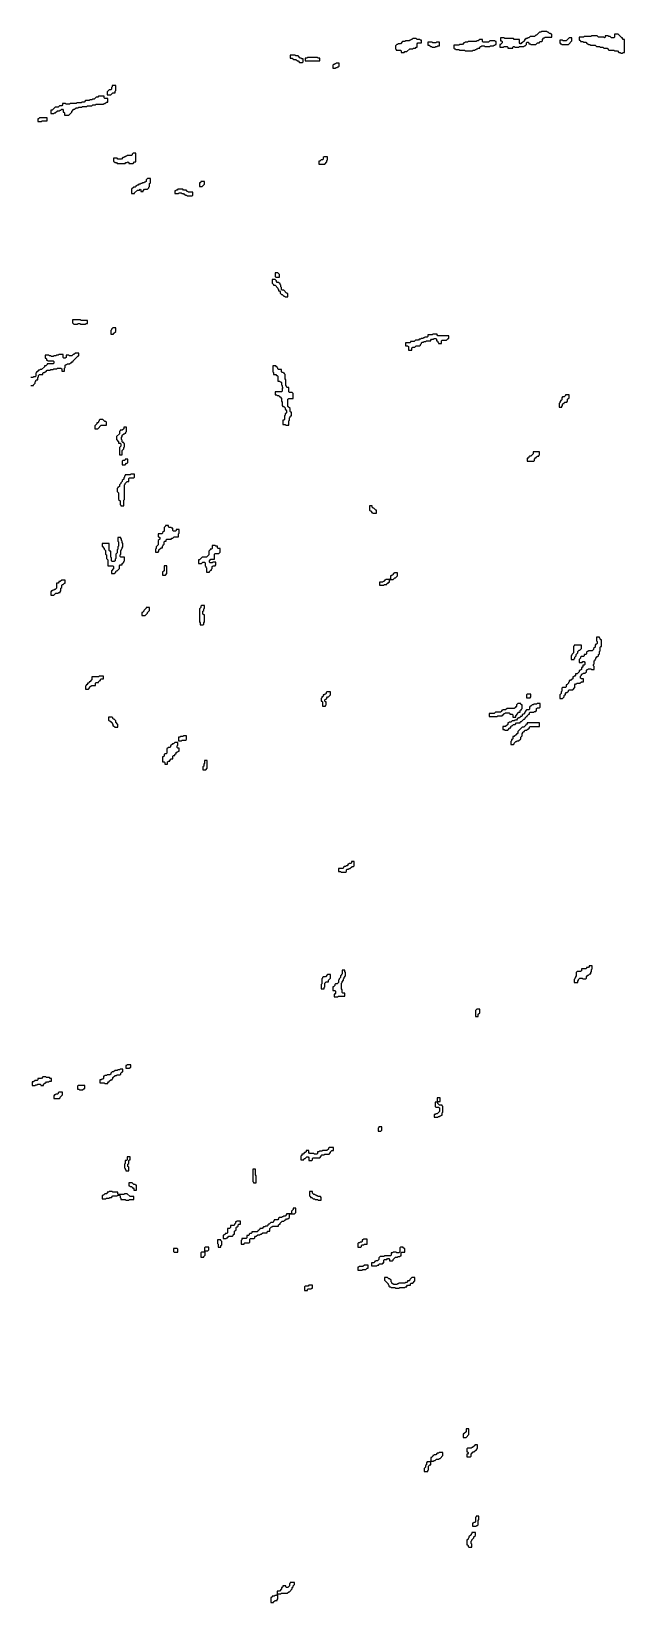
# Model space of a CAD drawing. Header units: metres. Extents: x 0 to 1000, y 0 to 1405.
# Drawn here: x 794 to 1000, y 861 to 1405 of the extents above; entities that cross this region are included whole.
import ezdxf

# ---------------------------------------------------------------- set-up
doc = ezdxf.new("R2010")
doc.units = ezdxf.units.M

msp = doc.modelspace()

# ---------------------------------------------------------------- linework, layer by layer
for points in [[(971, 1405.5), (970.75, 1405.25), (970.25, 1405.25), (969.25, 1404.25), (969, 1404.25), (968.5, 1403.75), (967, 1403.75), (966.5, 1403.25), (966.25, 1403.25), (966, 1403), (965.5, 1403), (965.25, 1402.75), (965, 1402.75), (965, 1402.25), (964.25, 1401.5), (964, 1401.5), (963.75, 1401.25), (963.5, 1401.25), (963.25, 1401.5), (963.25, 1402.75), (961.5, 1402.75), (961.25, 1403), (958.25, 1403), (958, 1403.25), (956.75, 1403.25), (956.75, 1402.25), (957, 1402.25), (957.25, 1402), (957.25, 1401.5), (956.75, 1401), (956.5, 1401), (956.5, 1400), (957.75, 1400), (958, 1400.25), (959, 1400.25), (959.25, 1400), (959.25, 1399.75), (961, 1399.75), (961, 1400), (961.25, 1400.25), (961.5, 1400.25), (961.75, 1400), (963, 1400), (963.25, 1400.25), (964.75, 1400.25), (965, 1400.5), (965.25, 1400.5), (965.75, 1401), (965.75, 1401.5), (966, 1401.75), (966.25, 1401.75), (966.5, 1401.5), (966.5, 1401.25), (967, 1401.25), (967.25, 1401), (969, 1401), (969.5, 1401.5), (970.25, 1401.5), (970.25, 1401.75), (970.5, 1402), (971, 1402), (971.25, 1402.25), (971.25, 1402.75), (971.75, 1403.25), (972, 1403.25), (972.25, 1403.5), (974.5, 1403.5), (974.5, 1404.5), (974.25, 1404.5), (974, 1404.75), (973.75, 1404.75), (973.25, 1405.25), (973, 1405.25), (972.75, 1405.5)], [(926.25, 1403), (926, 1402.75), (925.75, 1402.75), (925.5, 1402.5), (925.25, 1402.5), (925, 1402.25), (923.75, 1402.25), (923.5, 1402), (922.75, 1402), (922, 1401.25), (921.25, 1401.25), (921, 1401), (920.75, 1401), (920.25, 1400.5), (920.25, 1399.5), (920.5, 1399.25), (920.5, 1399), (922, 1399), (922.25, 1398.75), (922.25, 1398.25), (923.25, 1398.25), (923.5, 1398.5), (924.25, 1398.5), (925.25, 1399.5), (926.25, 1399.5), (926.5, 1399.75), (927.25, 1399.75), (927.5, 1400), (927.75, 1400), (927.75, 1401.25), (928, 1401.5), (929.25, 1401.5), (929.25, 1402.5), (929, 1402.5), (928.75, 1402.75), (927.75, 1402.75), (927.5, 1403)], [(931.5, 1401.75), (931.5, 1400.75), (932, 1400.75), (932.5, 1400.25), (932.75, 1400.25), (933, 1400), (934, 1400), (934.25, 1400.25), (934.75, 1400.25), (935, 1400.5), (935.5, 1400.5), (935.5, 1401.75), (934.5, 1401.75), (934.25, 1401.5), (933.25, 1401.5), (933, 1401.75)], [(949.5, 1402.75), (949, 1402.25), (948.5, 1402.25), (948.25, 1402), (945.5, 1402), (945.25, 1401.75), (944.5, 1401.75), (944.25, 1401.5), (944, 1401.5), (943.5, 1401), (942.5, 1401), (942.25, 1400.75), (940.5, 1400.75), (940.5, 1399.75), (940.75, 1399.5), (941, 1399.5), (941.25, 1399.25), (942.25, 1399.25), (942.5, 1399), (944.25, 1399), (944.5, 1398.75), (947, 1398.75), (947.25, 1399), (947.75, 1399), (948, 1399.25), (948.25, 1399.25), (948.5, 1399.5), (948.75, 1399.5), (949, 1399.75), (949.5, 1399.75), (949.5, 1400), (949.75, 1400.25), (950, 1400.25), (950.25, 1400.5), (951, 1400.5), (951.25, 1400.25), (953, 1400.25), (953.25, 1400.5), (954.25, 1400.5), (954.5, 1400.75), (954.75, 1400.75), (955, 1401), (955.25, 1401), (955.25, 1402), (955, 1402), (954.75, 1402.25), (953, 1402.25), (952.5, 1401.75), (950.75, 1401.75), (950.5, 1402), (950.5, 1402.75)], [(980.5, 1403.25), (979.5, 1402.25), (978.5, 1402.25), (978.25, 1402.5), (977.25, 1402.5), (977.25, 1401.5), (977.5, 1401.25), (977.75, 1401.25), (978, 1401), (980.25, 1401), (981.5, 1402.25), (981.5, 1403.25)], [(996.25, 1404.5), (996.25, 1403.5), (996, 1403.25), (995.25, 1403.25), (994.75, 1403.75), (994.25, 1403.75), (994, 1404), (993, 1404), (993, 1403.5), (992.75, 1403.25), (992.5, 1403.5), (990.75, 1403.5), (990.25, 1404), (988.25, 1404), (988, 1403.75), (985.75, 1403.75), (985.5, 1403.5), (984, 1403.5), (984, 1402.5), (984.25, 1402.5), (984.5, 1402.25), (984.5, 1402), (985.25, 1402), (985.5, 1401.75), (986.25, 1401.75), (986.75, 1401.25), (987, 1401.25), (987.25, 1401), (987.75, 1401), (988, 1400.75), (989.5, 1400.75), (990, 1400.25), (991, 1400.25), (991.25, 1400), (992.25, 1400), (992.5, 1399.75), (993.75, 1399.75), (994, 1399.5), (994, 1399.25), (994.25, 1399), (996, 1399), (996.25, 1398.75), (997.25, 1398.75), (997.75, 1398.25), (998.25, 1398.25), (998.5, 1398), (999, 1398), (999.25, 1398.25), (999.75, 1398.25), (999.75, 1402.75), (999.25, 1402.75), (999, 1403), (999, 1403.25), (998.75, 1403.25), (997.5, 1404.5)], [(883.75, 1397.25), (883.75, 1396.25), (884.5, 1396.25), (885, 1395.75), (885.75, 1395.75), (886.25, 1395.25), (886.5, 1395.25), (887, 1394.75), (888, 1394.75), (888.25, 1395), (888.25, 1396), (887.75, 1396), (887.5, 1396.25), (887.25, 1396.25), (886.5, 1397), (885.75, 1397), (885.5, 1397.25)], [(889.75, 1396.5), (889.5, 1396.25), (889, 1396.25), (889, 1395.25), (894, 1395.25), (894, 1396.25), (893.5, 1396.25), (893.25, 1396.5)], [(899.75, 1394.5), (899.5, 1394.25), (899.25, 1394.25), (899, 1394), (898.75, 1394), (898.5, 1393.75), (898.5, 1392.75), (899.5, 1392.75), (899.75, 1393), (900, 1393), (900.25, 1393.25), (900.5, 1393.25), (900.75, 1393.5), (900.75, 1394.5)], [(822, 1386.75), (822, 1386.25), (821.75, 1386), (821.75, 1385.5), (821.5, 1385.25), (821, 1385.25), (820.25, 1384.5), (820.25, 1383.5), (821.5, 1383.5), (822.25, 1384.25), (823, 1384.25), (823, 1384.75), (823.25, 1385), (823.25, 1386.75)], [(817.25, 1383), (817, 1382.75), (816.5, 1382.75), (815.75, 1382), (815.25, 1382), (815, 1381.75), (814.25, 1381.75), (814, 1381.5), (812.75, 1381.5), (812.25, 1381), (811.5, 1381), (811.25, 1380.75), (809.75, 1380.75), (809.5, 1380.5), (807.5, 1380.5), (807.25, 1380.25), (806, 1380.25), (805.75, 1380.5), (804.75, 1380.5), (804.75, 1380), (804.5, 1379.75), (803.75, 1379.75), (803.25, 1379.25), (802.25, 1379.25), (801.25, 1378.25), (800.75, 1378.25), (800.75, 1377), (801.75, 1377), (802, 1377.25), (802.25, 1377.25), (803, 1378), (803.75, 1378), (804, 1378.25), (804.25, 1378.25), (804.5, 1378.5), (804.75, 1378.5), (805, 1378.25), (805, 1377.5), (805.25, 1377.5), (805.5, 1377.25), (805.5, 1376.5), (807, 1376.5), (808, 1377.5), (808, 1377.75), (808.75, 1378.5), (809, 1378.5), (809.5, 1379), (810.25, 1379), (810.5, 1379.25), (811.5, 1379.25), (811.75, 1379.5), (813.25, 1379.5), (813.5, 1379.75), (815, 1379.75), (815.25, 1380), (816.25, 1380), (816.5, 1380.25), (819, 1380.25), (819.25, 1380.5), (819.5, 1380.5), (820, 1381), (820.5, 1381), (820.5, 1382.25), (819.5, 1382.25), (819.25, 1382.5), (819.25, 1383)], [(796.75, 1375.5), (796.5, 1375.25), (796.25, 1375.25), (796.25, 1374.25), (797.5, 1374.25), (797.75, 1374.5), (799.5, 1374.5), (799.5, 1375.5)], [(829.25, 1363.25), (829, 1363), (829, 1362.75), (828.75, 1362.5), (827.25, 1362.5), (827, 1362.25), (826.75, 1362.25), (826.5, 1362), (826.25, 1362), (826, 1361.75), (825.75, 1361.75), (825.25, 1361.25), (824, 1361.25), (823.75, 1361.5), (822.5, 1361.5), (822.5, 1360.5), (823, 1360), (823.5, 1360), (823.75, 1359.75), (826.5, 1359.75), (826.75, 1360), (827.25, 1360), (827.5, 1360.25), (827.75, 1360), (827.75, 1359.75), (829.25, 1359.75), (829.75, 1360.25), (830.25, 1360.25), (830.25, 1363.25)], [(895.5, 1362), (895.25, 1361.75), (895.25, 1361.25), (895, 1361), (894.5, 1361), (894, 1360.5), (893.75, 1360.5), (893.75, 1359.5), (895.75, 1359.5), (896.5, 1360.25), (896.5, 1360.75), (896.75, 1361), (896.75, 1362)], [(834.25, 1354.5), (833.75, 1354), (833.75, 1353.5), (833.5, 1353.25), (833.25, 1353.25), (833, 1353), (832.5, 1353), (832.25, 1352.75), (832, 1352.75), (831.75, 1352.5), (831.25, 1352.5), (831, 1352.25), (830.75, 1352.25), (830.5, 1352), (830.25, 1352), (830.25, 1351.75), (830, 1351.5), (829.5, 1351.5), (828.75, 1350.75), (828.75, 1349.25), (829.75, 1349.25), (829.75, 1349.5), (830.75, 1350.5), (831.5, 1350.5), (831.75, 1350.75), (832, 1350.5), (832, 1350), (832.75, 1350), (832.75, 1350.25), (833.25, 1350.75), (834.25, 1350.75), (834.75, 1351.25), (834.75, 1351.5), (835, 1351.75), (835, 1352.75), (835.25, 1353), (835.25, 1354.5)], [(852.75, 1353.5), (852.75, 1353.25), (852.5, 1353), (852.25, 1353), (852.25, 1351.75), (853.25, 1351.75), (854, 1352.5), (854, 1353.5)], [(844.75, 1350.75), (844.5, 1350.5), (844.25, 1350.5), (844, 1350.25), (843.75, 1350.25), (843.75, 1349.25), (845, 1349.25), (845.25, 1349.5), (846, 1349.5), (846.25, 1349.25), (846.75, 1349.25), (847, 1349), (847.25, 1349), (847.5, 1348.75), (847.75, 1348.75), (848, 1348.5), (849.75, 1348.5), (850, 1348.75), (850, 1349.75), (848.5, 1349.75), (848.25, 1350), (848, 1350), (847.75, 1350.25), (847.75, 1350.5), (846.75, 1350.5), (846.5, 1350.75)], [(877.5, 1319.5), (877.5, 1318.25), (878, 1317.75), (878, 1317.5), (878.5, 1317.5), (879.5, 1316.5), (879.5, 1316.25), (879.75, 1316), (879.75, 1315.5), (880, 1315.5), (880.25, 1315.25), (880.25, 1314.75), (880.75, 1314.25), (881, 1314.25), (881.5, 1313.75), (881.75, 1313.75), (882, 1313.5), (883, 1313.5), (883, 1314.5), (882.75, 1314.75), (882.5, 1314.75), (881.5, 1315.75), (881, 1315.75), (880.75, 1316), (880.75, 1316.75), (880.5, 1317), (880.5, 1317.5), (880.25, 1317.75), (880.25, 1318), (879.75, 1318.5), (879.25, 1318.5), (879, 1318.75), (879, 1319), (878.5, 1319.5)], [(878.5, 1321.75), (878.5, 1320.5), (878.75, 1320.25), (880, 1320.25), (880, 1321.25), (879.5, 1321.75)], [(808.25, 1305.5), (808.25, 1304.5), (808.75, 1304), (810, 1304), (810.25, 1304.25), (810.75, 1304.25), (811, 1304), (812.75, 1304), (813, 1304.25), (813.5, 1304.25), (813.5, 1305.25), (811.25, 1305.25), (811, 1305.5)], [(822.25, 1302.75), (821.75, 1302.25), (821.75, 1302), (821.5, 1301.75), (821.5, 1300.5), (822.5, 1300.5), (822.5, 1300.75), (823.25, 1301.5), (823.25, 1302.75)], [(933.25, 1300.5), (933, 1300.25), (931.5, 1300.25), (931.5, 1299.75), (931.25, 1299.5), (930.5, 1299.5), (930.25, 1299.25), (930, 1299.25), (929.75, 1299), (929.25, 1299), (929, 1298.75), (928.5, 1298.75), (928.25, 1298.5), (927.25, 1298.5), (926.75, 1298), (925.5, 1298), (925.5, 1297.75), (925.25, 1297.5), (923.75, 1297.5), (923.75, 1296.5), (924.5, 1296.5), (924.75, 1296.25), (924.75, 1295), (926, 1295), (926, 1295.75), (926.25, 1296), (927, 1296), (927.5, 1296.5), (928.75, 1296.5), (929, 1296.75), (929, 1297), (929.25, 1297.25), (929.25, 1297.5), (929.5, 1297.75), (930, 1297.75), (930.25, 1298), (930.75, 1298), (931, 1298.25), (932.5, 1298.25), (932.5, 1298.5), (932.75, 1298.75), (933.5, 1298.75), (933.75, 1299), (934.25, 1299), (934.5, 1298.75), (934.5, 1298.25), (934.75, 1298.25), (935, 1298), (935, 1297.75), (935.25, 1297.5), (935.25, 1297.25), (936.25, 1297.25), (936.25, 1298.25), (936.5, 1298.5), (938, 1298.5), (938.5, 1299), (938.75, 1299), (938.75, 1300), (935, 1300), (934.75, 1300.25), (934.75, 1300.5)], [(877.75, 1289.5), (877.75, 1287.5), (878, 1287.25), (878, 1286.5), (878.75, 1286.5), (879, 1286.25), (879.25, 1286.25), (879.5, 1286), (879.5, 1284.25), (880, 1284.25), (880.25, 1284), (880.5, 1284), (880.75, 1283.75), (880.75, 1283), (881, 1282.75), (881, 1282.25), (881.25, 1282), (881, 1281.75), (881, 1280.75), (880.75, 1280.5), (878.5, 1280.5), (878.5, 1279.5), (879, 1279.5), (879.25, 1279.25), (879.75, 1279.25), (880, 1279), (880, 1278.75), (880.25, 1278.75), (880.75, 1278.25), (880.75, 1277.25), (881, 1277), (881, 1275.75), (881.25, 1275.5), (881.5, 1275.5), (882, 1275), (882, 1274.5), (882.5, 1274), (882.5, 1273.25), (882.25, 1273), (882, 1273), (882, 1272.5), (881.75, 1272.25), (881.75, 1271), (881.5, 1270.75), (881.25, 1270.75), (881.25, 1269.25), (882, 1269.25), (882.25, 1269), (883.25, 1269), (883.25, 1270.5), (883.5, 1270.75), (883.5, 1271.5), (883.75, 1271.75), (883.75, 1272), (884, 1272.25), (884.25, 1272.25), (884.25, 1273.5), (884, 1273.5), (883.75, 1273.75), (883.75, 1274.75), (883, 1275.5), (883, 1278), (883.25, 1278.25), (884.75, 1278.25), (884.75, 1280), (884.5, 1280.25), (883.5, 1280.25), (883.25, 1280.5), (883.25, 1282), (882.75, 1282), (882.5, 1282.25), (882.5, 1282.5), (882.25, 1282.75), (882.25, 1284.75), (882, 1285), (882, 1286.5), (881.75, 1286.75), (881.75, 1287), (881.5, 1287), (881.25, 1287.25), (881, 1287.25), (880.75, 1287.5), (880.75, 1288.25), (879.75, 1288.25), (879.5, 1288.5), (879.5, 1288.75), (879.25, 1289), (879.25, 1289.25), (879, 1289.25), (878.75, 1289.5)], [(979.25, 1279.5), (979.25, 1279.25), (978.75, 1278.75), (978.25, 1278.75), (978, 1278.5), (978, 1277.75), (977.75, 1277.5), (977.5, 1277.5), (977.5, 1277.25), (977.25, 1277), (977.25, 1276.75), (977, 1276.5), (977, 1275.25), (978, 1275.25), (978, 1275.5), (978.25, 1275.75), (978.25, 1276.25), (978.5, 1276.5), (978.75, 1276.5), (978.75, 1276.75), (979, 1277), (979.75, 1277), (980, 1277.25), (980, 1278), (980.5, 1278.5), (980.5, 1279.5)], [(817.75, 1271), (817.5, 1270.75), (817.5, 1270.5), (817.25, 1270.25), (817.25, 1270), (817, 1269.75), (816.75, 1269.75), (816.75, 1269.5), (816, 1268.75), (816, 1267.75), (817, 1267.75), (818.25, 1269), (820, 1269), (820, 1270), (819.75, 1270.25), (819.5, 1270.25), (818.75, 1271)], [(826, 1268.25), (826, 1267.75), (825.5, 1267.25), (824.75, 1267.25), (824.75, 1267), (824.5, 1266.75), (824.5, 1266), (823.5, 1265), (823.5, 1264), (824.25, 1263.25), (824.25, 1262.75), (824.75, 1262.75), (825, 1262.5), (825, 1261.75), (824.5, 1261.25), (824.5, 1258.75), (825.5, 1258.75), (825.5, 1260.25), (826, 1260.75), (826, 1261.25), (826.25, 1261.5), (826.25, 1262.5), (826, 1262.75), (826, 1263), (825.75, 1263), (825.5, 1263.25), (825.5, 1263.75), (825.25, 1264), (825.25, 1264.75), (825.5, 1265), (825.5, 1265.5), (826, 1266), (826.25, 1266), (826.5, 1266.25), (826.75, 1266.25), (826.75, 1266.5), (827, 1266.75), (827, 1268.25)], [(968, 1259.75), (968, 1259), (967.25, 1258.25), (966.75, 1258.25), (966.5, 1258), (966.5, 1257.75), (966.25, 1257.5), (966, 1257.5), (966, 1256.5), (968.25, 1256.5), (968.5, 1256.75), (968.5, 1257.25), (969, 1257.75), (969.25, 1257.75), (969.25, 1258), (969.5, 1258.25), (970, 1258.25), (970, 1258.5), (970.25, 1258.75), (970.25, 1259.75)], [(826.5, 1257.25), (826.5, 1257), (826.25, 1256.75), (825.75, 1256.75), (825.5, 1256.5), (825.5, 1255.25), (826.5, 1255.25), (827, 1255.75), (827.25, 1255.75), (827.5, 1256), (827.5, 1257.25)], [(828.5, 1252), (828.25, 1251.75), (826.5, 1251.75), (826.5, 1251.5), (826.25, 1251.25), (826.25, 1251), (826, 1250.75), (826, 1250.25), (825.5, 1249.75), (825.5, 1249.5), (825, 1249), (825, 1248.75), (824.5, 1248.25), (824.5, 1247.75), (824.25, 1247.5), (824, 1247.5), (824, 1247.25), (823.75, 1247), (823.75, 1246), (824.25, 1245.5), (824.25, 1243.25), (824.75, 1242.75), (824.75, 1241.5), (825, 1241.25), (825, 1241), (826, 1241), (826, 1243), (826.25, 1243.25), (826.25, 1248.25), (826.5, 1248.5), (826.5, 1248.75), (827.25, 1249.5), (827.75, 1249.5), (827.75, 1250.5), (828, 1250.75), (829.5, 1250.75), (829.75, 1251), (829.75, 1252)], [(911.25, 1241), (911.25, 1239.5), (911.5, 1239.25), (911.75, 1239.25), (912, 1239), (912, 1238.75), (912.25, 1238.75), (912.5, 1238.5), (913.75, 1238.5), (913.75, 1239.5), (913.5, 1239.5), (912.75, 1240.25), (912.5, 1240.25), (912.25, 1240.5), (912.25, 1241)], [(840.5, 1234.25), (840.5, 1234), (840, 1233.5), (840, 1232.25), (839.5, 1231.75), (839.5, 1231.5), (839.25, 1231.25), (838, 1231.25), (838, 1230.25), (838.25, 1230.25), (838.5, 1230), (838.5, 1229.5), (838, 1229), (838, 1227.5), (837.25, 1226.75), (837.25, 1226.25), (837, 1226), (837, 1225), (838, 1225), (838.25, 1225.25), (838.25, 1225.75), (839, 1226.5), (839.5, 1226.5), (839.5, 1227), (839.75, 1227.25), (839.75, 1227.5), (840, 1227.75), (840, 1228.5), (840.25, 1228.75), (840.75, 1228.75), (840.75, 1229.25), (841, 1229.5), (842.5, 1229.5), (842.75, 1229.75), (843, 1229.75), (843.5, 1230.25), (845, 1230.25), (845, 1231.25), (845.25, 1231.5), (845.25, 1232.75), (844.25, 1232.75), (844.25, 1232.5), (844, 1232.25), (843.25, 1232.25), (843, 1232.5), (843, 1233.25), (842.75, 1233.25), (842.5, 1233.5), (841.75, 1233.5), (841.5, 1233.75), (841.5, 1234.25)], [(824, 1230), (824, 1228.75), (824.25, 1228.5), (824.25, 1227), (824, 1226.75), (824, 1226), (823.75, 1225.75), (823.75, 1224.75), (823.25, 1224.25), (823.25, 1222.75), (823, 1222.5), (823, 1222), (822.75, 1221.75), (822, 1221.75), (821.75, 1222), (821.75, 1223), (821.5, 1223.25), (821.5, 1225.25), (821.25, 1225.25), (821, 1225.5), (821, 1228), (818.5, 1228), (818.5, 1227), (819.25, 1226.25), (819.25, 1226), (819.75, 1225.5), (819.75, 1224.25), (820, 1224), (820, 1222.75), (820.5, 1222.25), (820.5, 1220.25), (822.25, 1220.25), (822.5, 1220), (822.5, 1219.25), (821.75, 1218.5), (821.75, 1217.5), (822.75, 1217.5), (823.25, 1218), (823.25, 1218.25), (823.5, 1218.5), (823.75, 1218.5), (824.5, 1219.25), (824.5, 1220.25), (824.75, 1220.5), (825.5, 1220.5), (825.5, 1221), (826, 1221.5), (826, 1221.75), (826.25, 1222), (826.25, 1223.25), (825, 1223.25), (824.75, 1223.5), (824.75, 1224), (825, 1224.25), (825, 1225.5), (825.25, 1225.75), (825.25, 1226), (825.5, 1226.25), (825.5, 1226.5), (825.75, 1226.75), (825.75, 1228), (825.5, 1228.25), (825.5, 1228.75), (825.25, 1229), (825.25, 1229.5), (825, 1229.75), (825, 1230)], [(856.75, 1227.25), (856.75, 1226.25), (856.5, 1226), (856, 1226), (856, 1225.75), (855.5, 1225.25), (855.5, 1224), (854.75, 1223.25), (853.25, 1223.25), (852.25, 1222.25), (852, 1222.25), (852, 1221), (853, 1221), (853.5, 1221.5), (854, 1221.5), (854.25, 1221.25), (854.25, 1220.25), (854.5, 1220), (854.5, 1219.75), (854.75, 1219.5), (854.75, 1218), (855.75, 1218), (855.75, 1218.25), (856.25, 1218.75), (856.5, 1218.75), (856.5, 1219), (856.75, 1219.25), (856.75, 1220), (857, 1220.25), (857.75, 1220.25), (858, 1220.5), (858, 1221.5), (857, 1221.5), (856.75, 1221.25), (856, 1221.25), (855.75, 1221.5), (855.75, 1222), (856.25, 1222.5), (857.5, 1222.5), (857.5, 1224.25), (857.75, 1224.5), (859, 1224.5), (859.5, 1225), (859.5, 1226.25), (858.75, 1226.25), (858.5, 1226.5), (858.5, 1227), (858, 1227), (857.75, 1227.25)], [(840, 1220.25), (840, 1218.5), (839.5, 1218), (839.5, 1217), (840.5, 1217), (841, 1217.5), (841, 1220.25)], [(804.5, 1215.25), (804, 1214.75), (803.5, 1214.75), (803.5, 1214.5), (803.25, 1214.25), (802.75, 1214.25), (802.75, 1212.5), (802.25, 1212), (802, 1212), (801.75, 1211.75), (801.5, 1211.75), (801.25, 1211.5), (801, 1211.5), (800.75, 1211.25), (800.75, 1210), (801.75, 1210), (802.5, 1210.75), (803.25, 1210.75), (803.5, 1211), (804, 1211), (804, 1211.25), (804.25, 1211.5), (804.25, 1212.5), (804.5, 1212.75), (804.5, 1213.5), (804.75, 1213.75), (805, 1213.75), (805.5, 1214.25), (805.75, 1214.25), (805.75, 1215.25)], [(920, 1217.75), (919.75, 1217.5), (919.5, 1217.5), (919.5, 1217.25), (919.25, 1217), (919, 1217), (918.75, 1216.75), (918.5, 1216.75), (918.5, 1215.75), (918.25, 1215.5), (917, 1215.5), (916.75, 1215.25), (916.5, 1215.25), (916.5, 1215), (916.25, 1214.75), (916, 1214.75), (915.75, 1214.5), (914.75, 1214.5), (914.75, 1213.5), (916.25, 1213.5), (916.5, 1213.75), (917.25, 1213.75), (917.25, 1214), (917.5, 1214.25), (917.75, 1214.25), (918, 1214.5), (918.25, 1214.5), (918.25, 1215.25), (918.5, 1215.5), (919.5, 1215.5), (920, 1216), (920.25, 1216), (921, 1216.75), (921, 1217.75)], [(833.75, 1205.75), (833.75, 1205.5), (833, 1204.75), (833, 1204.5), (832.5, 1204), (832.25, 1204), (832.25, 1203), (833.5, 1203), (834.25, 1203.75), (834.25, 1204), (835, 1204.75), (835, 1205.75)], [(853, 1206.5), (852.75, 1206.25), (852.75, 1205.75), (852.25, 1205.25), (852.25, 1200.75), (852.5, 1200.5), (852.5, 1199.75), (853.5, 1199.75), (853.75, 1200), (853.75, 1200.5), (854, 1200.75), (854, 1203.25), (853.75, 1203.25), (853.5, 1203.5), (853.5, 1204.5), (853.75, 1204.75), (853.75, 1205.25), (854, 1205.5), (854, 1206.5)], [(990, 1195.5), (990, 1194.25), (990.25, 1194), (990.25, 1193.25), (990, 1193), (989.75, 1193), (989.5, 1192.75), (989.5, 1192), (989, 1191.5), (989, 1191.25), (988.5, 1190.75), (987.25, 1190.75), (987, 1190.5), (986.75, 1190.5), (986.5, 1190.25), (986.5, 1189.75), (986.25, 1189.5), (985.75, 1189.5), (985.75, 1189), (985.5, 1188.75), (984.75, 1188.75), (984.5, 1188.5), (984.5, 1188.25), (984, 1187.75), (984, 1186.75), (985, 1186.75), (985.25, 1187), (985.75, 1187), (986, 1186.75), (986, 1186), (985.75, 1185.75), (985.25, 1185.75), (985.25, 1185.25), (985, 1185), (984.75, 1185), (984.75, 1184.25), (984.5, 1184), (984.25, 1184), (984, 1183.75), (984, 1183.5), (983.25, 1182.75), (982.75, 1182.75), (982.75, 1182.25), (982.5, 1182), (982.25, 1182), (982, 1181.75), (981.75, 1181.75), (981.75, 1181), (981.5, 1180.75), (981.25, 1180.75), (981, 1180.5), (980.5, 1180.5), (980.5, 1180), (980.25, 1179.75), (980.25, 1179.5), (979.75, 1179), (979.5, 1179), (979.5, 1178.25), (979.25, 1178), (978.25, 1178), (978, 1177.75), (978, 1176.75), (977.75, 1176.5), (977.75, 1176), (977.25, 1175.5), (977.25, 1174.25), (978.25, 1174.25), (978.75, 1174.75), (978.75, 1175.25), (979, 1175.5), (979.25, 1175.5), (979.25, 1176), (979.5, 1176.25), (979.75, 1176.25), (980.25, 1176.75), (980.25, 1177), (980.5, 1177.25), (981.75, 1177.25), (982.5, 1178), (982.5, 1179), (982.75, 1179.25), (983, 1179.25), (983.25, 1179.5), (984.25, 1179.5), (984.75, 1180), (985.5, 1180), (985.5, 1181), (984.75, 1181), (984.5, 1181.25), (984.5, 1182), (984.75, 1182.25), (984.75, 1182.5), (985, 1182.75), (985.25, 1182.75), (985.5, 1183), (986, 1183), (986.5, 1183.5), (986.5, 1184), (986.75, 1184.25), (987, 1184.25), (987.25, 1184.5), (988, 1184.5), (988.25, 1184.25), (989.25, 1184.25), (989.25, 1185.25), (989, 1185.5), (989, 1186), (989.25, 1186.25), (989.25, 1187.25), (989.5, 1187.5), (989.5, 1187.75), (989.75, 1188), (989.75, 1188.25), (990.25, 1188.75), (990.5, 1188.75), (990.75, 1189), (990.75, 1189.5), (991, 1189.75), (991, 1190.5), (991.25, 1190.75), (991.25, 1192), (991.5, 1192.25), (991.75, 1192.25), (991.75, 1194.5), (991.5, 1194.5), (991.25, 1194.75), (991.25, 1195), (991, 1195.25), (991, 1195.5)], [(982.25, 1192.75), (982.25, 1192.5), (982, 1192.25), (982, 1190), (981.5, 1189.5), (981.5, 1189.25), (981.25, 1189), (981.25, 1187.75), (982.25, 1187.75), (982.25, 1188), (982.5, 1188.25), (982.5, 1188.5), (983, 1189), (983, 1189.5), (983.5, 1190), (983.5, 1190.5), (984, 1191), (984.25, 1191), (984.75, 1191.5), (984.75, 1192.75)], [(817.5, 1182), (817.25, 1181.75), (815, 1181.75), (815, 1180.75), (814.25, 1180), (814, 1180), (814, 1179.75), (813.75, 1179.5), (813.5, 1179.5), (813.5, 1179.25), (813.25, 1179), (813, 1179), (813, 1178.75), (812.75, 1178.5), (812.75, 1177.5), (813.75, 1177.5), (814.25, 1178), (814.25, 1178.25), (814.5, 1178.5), (814.75, 1178.5), (815, 1178.75), (816.25, 1178.75), (816.25, 1179.5), (816.5, 1179.75), (817.25, 1179.75), (817.25, 1180), (817.75, 1180.5), (818, 1180.5), (818, 1180.75), (818.25, 1181), (819, 1181), (819, 1182)], [(896.5, 1176.5), (896.25, 1176.25), (896.25, 1176), (896, 1175.75), (895.75, 1175.75), (895.5, 1175.5), (895.25, 1175.5), (895.25, 1175), (895, 1174.75), (894.75, 1174.75), (894.75, 1174.5), (894.5, 1174.25), (894.5, 1173.25), (894.75, 1173.25), (895, 1173), (895, 1171.5), (896, 1171.5), (896, 1171.75), (896.25, 1172), (896.25, 1173), (896, 1173), (895.75, 1173.25), (895.75, 1173.75), (896, 1174), (896.25, 1174), (896.5, 1174.25), (896.5, 1174.5), (896.75, 1174.75), (897, 1174.75), (897.75, 1175.5), (897.75, 1176.5)], [(962.75, 1172.5), (962.25, 1172), (962.25, 1171.5), (962, 1171.25), (961.75, 1171.25), (961.75, 1171), (961.5, 1170.75), (959, 1170.75), (958.5, 1170.25), (957.5, 1170.25), (957.25, 1170), (957, 1170), (957, 1169.75), (956.75, 1169.5), (955, 1169.5), (954.5, 1169), (952.75, 1169), (952.75, 1168), (955.5, 1168), (955.75, 1168.25), (957.25, 1168.25), (957.5, 1168.5), (957.75, 1168.5), (957.75, 1168.75), (958, 1169), (958.25, 1169), (958.5, 1169.25), (959.75, 1169.25), (960, 1169), (960, 1168.75), (960.75, 1168.75), (961, 1168.5), (961, 1167.75), (962, 1167.75), (962, 1168.25), (962.75, 1169), (962.75, 1169.25), (963, 1169.5), (963.5, 1169.5), (963.5, 1170), (963.75, 1170.25), (964, 1170.25), (964, 1170.5), (964.25, 1170.75), (964.25, 1172), (964, 1172), (963.75, 1172.25), (963.75, 1172.5)], [(969.5, 1172.5), (969.25, 1172.25), (968.25, 1172.25), (968, 1172), (967.75, 1172), (967.25, 1171.5), (967, 1171.5), (966.75, 1171.25), (966.75, 1170.5), (966.5, 1170.25), (965.75, 1170.25), (965.25, 1169.75), (965.25, 1169.5), (965, 1169.25), (965, 1169), (964.75, 1168.75), (964.5, 1168.75), (964.25, 1168.5), (964.25, 1168.25), (964, 1168), (963.5, 1168), (963.5, 1167.75), (963.25, 1167.5), (963, 1167.5), (962.75, 1167.25), (962.5, 1167.25), (962.5, 1167), (962.25, 1166.75), (961.75, 1166.75), (961.5, 1166.5), (960.75, 1166.5), (960.25, 1166), (959.75, 1166), (959.5, 1165.75), (959.25, 1165.75), (959.25, 1165.25), (958.5, 1164.5), (957.5, 1164.5), (957.5, 1163.5), (958, 1163.5), (958.25, 1163.25), (959.25, 1163.25), (960, 1164), (960.25, 1164), (960.25, 1164.5), (960.5, 1164.75), (960.75, 1164.75), (961.25, 1165.25), (961.75, 1165.25), (962.25, 1165.75), (963.5, 1165.75), (963.5, 1166), (963.75, 1166.25), (964, 1166.25), (964.75, 1167), (965, 1167), (965.25, 1167.25), (965.25, 1167.5), (965.75, 1168), (966, 1168), (966, 1168.25), (966.5, 1168.75), (966.75, 1168.75), (966.75, 1169.25), (967, 1169.5), (968.25, 1169.5), (968.5, 1169.75), (969, 1169.75), (969.25, 1170), (969.25, 1170.75), (969.5, 1171), (970.25, 1171), (970.5, 1171.25), (970.5, 1172.5)], [(966, 1175.75), (965.75, 1175.5), (965.75, 1174.5), (967, 1174.5), (967.25, 1174.75), (967.25, 1175.75)], [(820.75, 1167.75), (820.75, 1166.75), (821, 1166.5), (821.25, 1166.5), (821.5, 1166.25), (821.5, 1166), (821.75, 1166), (822, 1165.75), (822, 1165.5), (822.25, 1165.25), (822.25, 1164.75), (822.5, 1164.75), (823, 1164.25), (824, 1164.25), (824, 1165.25), (823.25, 1166), (823.25, 1166.5), (822.75, 1167), (822.5, 1167), (822.25, 1167.25), (822.25, 1167.5), (822, 1167.75)], [(846.75, 1161.25), (846.5, 1161), (845.75, 1161), (845.5, 1160.75), (845, 1160.75), (845, 1159.5), (846, 1159.5), (846.25, 1159.75), (847.5, 1159.75), (847.75, 1160), (847.75, 1161.25)], [(966, 1165.75), (966, 1165.5), (965.75, 1165.25), (965.5, 1165.25), (965.5, 1165), (964.75, 1164.25), (964.25, 1164.25), (962.75, 1162.75), (962.75, 1162.25), (962.5, 1162), (962.25, 1162), (962.25, 1161.75), (961.5, 1161), (961, 1161), (961, 1160.25), (960.75, 1160), (960.5, 1160), (960.5, 1159.5), (960.25, 1159.25), (960.25, 1158.25), (961.25, 1158.25), (961.5, 1158.5), (961.5, 1158.75), (962, 1159.25), (962.25, 1159.25), (962.5, 1159.5), (963, 1159.5), (963.75, 1160.25), (963.75, 1160.75), (964.25, 1161.25), (964.25, 1162), (964.5, 1162.25), (964.5, 1162.5), (964.75, 1162.75), (965, 1162.75), (965, 1163), (965.25, 1163.25), (965.75, 1163.25), (966.25, 1163.75), (966.5, 1163.75), (966.75, 1164), (966.75, 1164.25), (967, 1164.5), (970.25, 1164.5), (970.25, 1165.75)], [(843.75, 1159), (843.25, 1158.5), (843, 1158.5), (842.25, 1157.75), (842.25, 1157.5), (842, 1157.25), (841.5, 1157.25), (841, 1156.75), (841, 1155.25), (840.75, 1155), (840.25, 1155), (840, 1154.75), (840, 1154.25), (839.75, 1154), (839.5, 1154), (839.5, 1152.25), (840, 1152.25), (840.25, 1152), (840.25, 1151.5), (841.25, 1151.5), (841.25, 1152.25), (841.5, 1152.5), (842, 1152.5), (842, 1152.75), (842.5, 1153.25), (843, 1153.25), (843, 1154.25), (843.25, 1154.5), (843.75, 1154.5), (843.75, 1154.75), (844, 1155), (844.25, 1155), (844.25, 1155.5), (844.5, 1155.75), (844.75, 1155.75), (845, 1156), (845.25, 1156), (845.25, 1157), (844.75, 1157), (844.5, 1157.25), (844.5, 1157.75), (844.75, 1158), (844.75, 1159)], [(854, 1152.75), (854, 1151.75), (853.75, 1151.5), (853.75, 1150.75), (853.5, 1150.5), (853.5, 1149.5), (854.5, 1149.5), (855, 1150), (855, 1152.75)], [(905, 1117.75), (905, 1117.25), (904.75, 1117), (904.25, 1117), (904, 1116.75), (903.75, 1116.75), (903.75, 1116.5), (903.5, 1116.25), (903.25, 1116.25), (903, 1116), (902.5, 1116), (902.25, 1115.75), (902.25, 1115.5), (902, 1115.25), (900.5, 1115.25), (900.5, 1114.25), (901.25, 1114.25), (901.5, 1114), (903, 1114), (903.25, 1114.25), (903.25, 1114.75), (903.5, 1115), (904, 1115), (904.25, 1115.25), (904.5, 1115.25), (905.25, 1116), (905.75, 1116), (906, 1116.25), (906, 1117.75)], [(901.75, 1080), (901.75, 1078.75), (901.5, 1078.5), (901.5, 1078.25), (901.25, 1078), (901.25, 1077.5), (900.75, 1077), (900.75, 1076.75), (900.5, 1076.5), (900.5, 1075.75), (900, 1075.25), (899.5, 1075.25), (899.25, 1075), (899.25, 1074.75), (898.75, 1074.25), (898.5, 1074.25), (898.5, 1073), (899.25, 1073), (899.5, 1072.75), (899.5, 1072), (899.25, 1071.75), (899, 1071.75), (899, 1070.75), (900.25, 1070.75), (900.5, 1071), (902.75, 1071), (902.75, 1072), (902, 1072), (901.75, 1072.25), (901.75, 1073.25), (901.5, 1073.5), (901.5, 1075.5), (901.75, 1075.75), (901.75, 1076), (902.25, 1076.5), (902.25, 1077), (902.5, 1077.25), (902.5, 1077.5), (903, 1078), (903, 1079.25), (902.75, 1079.5), (902.75, 1080)], [(987.5, 1081.5), (987.5, 1081.25), (987.25, 1081), (986.5, 1081), (986.5, 1080.75), (986.25, 1080.5), (984.75, 1080.5), (984.75, 1079.75), (984.5, 1079.5), (983.25, 1079.5), (983, 1079.25), (983, 1078), (982.75, 1077.75), (982.75, 1077.5), (982.5, 1077.25), (982.5, 1077), (982.25, 1076.75), (982.25, 1075.75), (983.5, 1075.75), (983.5, 1076.25), (983.75, 1076.5), (983.75, 1076.75), (984.25, 1077.25), (985, 1077.25), (985.25, 1077), (986.25, 1077), (986.5, 1077.25), (986.5, 1077.75), (987, 1078.25), (987.25, 1078.25), (987.75, 1078.75), (988, 1078.75), (988, 1079.25), (988.25, 1079.5), (988.25, 1080.25), (988.5, 1080.5), (988.5, 1081.5)], [(896.75, 1078.5), (896, 1077.75), (895.25, 1077.75), (895, 1077.5), (895, 1077.25), (894.75, 1077), (894.75, 1075.25), (894.5, 1075), (894.5, 1073.5), (895.5, 1073.5), (895.5, 1074), (895.75, 1074.25), (895.75, 1075.5), (896.25, 1076), (897, 1076), (897, 1076.5), (897.75, 1077.25), (897.75, 1078.5)], [(948.5, 1066.5), (948, 1066), (948, 1064), (949, 1064), (949, 1064.75), (949.5, 1065.25), (949.5, 1066.5)], [(827.25, 1047.25), (827, 1047), (826.75, 1047), (826.75, 1046), (828, 1046), (828.25, 1046.25), (828.5, 1046.25), (828.5, 1047.25)], [(798, 1043), (797.5, 1042.5), (796.25, 1042.5), (796.25, 1042), (796, 1041.75), (795.25, 1041.75), (794.75, 1041.25), (794.25, 1041.25), (794.25, 1040), (795.25, 1040), (795.5, 1040.25), (796, 1040.25), (796.25, 1040.5), (797, 1040.5), (797.25, 1040.25), (797.25, 1040), (798.25, 1040), (798.25, 1040.5), (798.75, 1041), (799, 1041), (799.25, 1041.25), (800, 1041.25), (800.25, 1041.5), (801, 1041.5), (801, 1042.5), (800.5, 1042.5), (800.25, 1042.75), (799.25, 1042.75), (799, 1043)], [(824.75, 1045.75), (824.5, 1045.5), (824, 1045.5), (823.75, 1045.25), (823, 1045.25), (822.5, 1044.75), (822, 1044.75), (821.5, 1044.25), (821.5, 1044), (821.25, 1043.75), (820.25, 1043.75), (820, 1043.5), (819.5, 1043.5), (819.25, 1043.25), (819, 1043.25), (819, 1042.5), (818.75, 1042.25), (818.5, 1042.25), (818.25, 1042), (817.75, 1042), (817.75, 1041), (819.25, 1041), (819.5, 1040.75), (820.5, 1040.75), (820.5, 1041), (820.75, 1041.25), (821, 1041.25), (821, 1041.5), (821.5, 1042), (822, 1042), (822, 1042.25), (822.25, 1042.5), (822.25, 1042.75), (823, 1043.5), (823.5, 1043.5), (823.75, 1043.75), (824.75, 1043.75), (825, 1044), (825, 1044.25), (825.5, 1044.75), (825.75, 1044.75), (825.75, 1045.75)], [(803.5, 1037.75), (803.25, 1037.5), (803.25, 1037.25), (803, 1037), (802.5, 1037), (802.25, 1036.75), (802, 1036.75), (801.75, 1036.5), (801.75, 1035.5), (803.75, 1035.5), (804, 1035.75), (804, 1036), (804.75, 1036.75), (804.75, 1037.75)], [(810.25, 1040), (810, 1039.75), (810, 1038.75), (810.5, 1038.75), (810.75, 1038.5), (811.75, 1038.5), (812.25, 1039), (812.5, 1039), (812.5, 1040)], [(934.75, 1035.75), (934.75, 1034.5), (934.5, 1034.25), (934, 1034.25), (934, 1032.75), (934.25, 1032.5), (935.25, 1032.5), (935.5, 1032.25), (935.5, 1031), (934.75, 1030.25), (934.25, 1030.25), (934, 1030), (933.75, 1030), (933.75, 1029), (935, 1029), (935.25, 1029.25), (935.5, 1029.25), (935.75, 1029.5), (936, 1029.5), (936.25, 1029.75), (936.5, 1029.75), (936.5, 1030.5), (936.75, 1030.75), (936.75, 1032.75), (936.5, 1033), (936.5, 1033.25), (935.5, 1033.25), (935, 1033.75), (935, 1034.25), (935.25, 1034.5), (935.75, 1034.5), (935.75, 1035.75)], [(914.5, 1025.75), (914.5, 1025.5), (914.25, 1025.25), (914.25, 1024.25), (915.25, 1024.25), (915.5, 1024.5), (915.5, 1025.75)], [(827.25, 1015.25), (827.25, 1014.25), (827, 1014), (826.5, 1014), (826.5, 1013), (826.25, 1012.75), (826.25, 1011.5), (826.5, 1011.25), (826.5, 1011), (826.75, 1010.75), (826.75, 1010.5), (827.75, 1010.5), (827.75, 1011.75), (827.5, 1012), (827.5, 1012.75), (827.75, 1013), (827.75, 1014), (828, 1014.25), (828.25, 1014.25), (828.25, 1015.25)], [(897.25, 1018.5), (897, 1018.25), (897, 1018), (896.5, 1017.5), (895, 1017.5), (894.75, 1017.25), (894, 1017.25), (893.75, 1017), (893.25, 1017), (893.25, 1016.5), (893, 1016.25), (892.25, 1016.25), (892, 1016.5), (890.5, 1016.5), (890.25, 1016.75), (890.25, 1017.5), (889.25, 1017.5), (889.25, 1017), (889, 1016.75), (888.75, 1016.75), (888.25, 1016.25), (887.75, 1016.25), (887.75, 1015.75), (887.5, 1015.5), (887.5, 1014.25), (888.5, 1014.25), (888.5, 1014.5), (888.75, 1014.75), (889, 1014.75), (889.5, 1015.25), (890, 1015.25), (890.25, 1015), (890.25, 1014), (891.25, 1014), (891.5, 1014.25), (891.5, 1014.75), (891.75, 1015), (894, 1015), (894.5, 1015.5), (894.5, 1015.75), (894.75, 1016), (895.5, 1016), (895.75, 1016.25), (897.25, 1016.25), (897.75, 1016.75), (897.75, 1017), (898.25, 1017.5), (898.75, 1017.5), (898.75, 1018.5)], [(870.75, 1011), (870.75, 1006.75), (871, 1006.5), (871, 1006.25), (872, 1006.25), (872, 1008.75), (871.75, 1009), (871.75, 1011)], [(821, 1003.25), (820.75, 1003), (820.25, 1003), (820.25, 1002.75), (820, 1002.5), (819.5, 1002.5), (819, 1002), (818.75, 1002), (818.5, 1001.75), (818.5, 1000.75), (819.75, 1000.75), (820, 1001), (821, 1001), (821.25, 1001.25), (821.75, 1001.25), (822.25, 1001.75), (823.75, 1001.75), (824, 1002), (824.5, 1002), (824.75, 1001.75), (824.75, 1001.25), (825, 1001), (825, 1000.5), (826.5, 1000.5), (826.75, 1000.25), (827.75, 1000.25), (828, 1000.5), (829.5, 1000.5), (829.5, 1001.5), (828.25, 1001.5), (827.25, 1002.5), (826.25, 1002.5), (826, 1002.25), (824.25, 1002.25), (824, 1002.5), (824, 1003), (822.25, 1003), (822, 1003.25)], [(827.75, 1006.25), (827.75, 1005.25), (828, 1005.25), (828.25, 1005), (828.75, 1005), (829, 1004.75), (829, 1004.5), (829.25, 1004.5), (829.5, 1004.25), (829.5, 1003.75), (830.5, 1003.75), (830.5, 1005.5), (830.25, 1005.5), (830, 1005.75), (829.5, 1005.75), (829, 1006.25)], [(890.5, 1003.25), (890.5, 1001.75), (890.75, 1001.5), (890.75, 1001.25), (891.25, 1001.25), (891.75, 1000.75), (892.25, 1000.75), (892.5, 1000.5), (893.25, 1000.5), (893.5, 1000.25), (894.5, 1000.25), (894.5, 1001.25), (894.25, 1001.5), (893.5, 1001.5), (893.25, 1001.75), (893, 1001.75), (892.75, 1002), (892.5, 1002), (892.25, 1002.25), (892, 1002.25), (891.5, 1002.75), (891.5, 1003.25)], [(884.75, 997.5), (884.75, 997), (884.25, 996.5), (884.25, 995.75), (884, 995.5), (882.5, 995.5), (882.5, 995.25), (882, 994.75), (881.5, 994.75), (881.25, 994.5), (881, 994.5), (880.75, 994.25), (880, 994.25), (879.75, 994), (879.75, 993.75), (879.5, 993.5), (878.25, 993.5), (878.25, 993.25), (878, 993), (878, 992.75), (877.75, 992.5), (877, 992.5), (876.5, 992), (876.25, 992), (876, 991.75), (876, 991.5), (875.75, 991.25), (875.25, 991.25), (875, 991), (874.5, 991), (874, 990.5), (873.25, 990.5), (873.25, 990.25), (872.75, 989.75), (872.5, 989.75), (872.5, 989.5), (872.25, 989.25), (870.5, 989.25), (870.5, 989), (870.25, 988.75), (869.75, 988.75), (869.5, 988.5), (869.5, 988.25), (869.25, 988), (868.75, 988), (868.75, 987.25), (868.5, 987), (867, 987), (867, 986.5), (866.75, 986.25), (866.75, 985), (867.75, 985), (867.75, 985.25), (868, 985.5), (869.5, 985.5), (869.75, 985.75), (869.75, 986.75), (870, 987), (871.25, 987), (871.5, 987.25), (871.5, 987.5), (871.75, 987.75), (872, 987.75), (872.5, 988.25), (873.25, 988.25), (873.5, 988.5), (873.75, 988.5), (874.25, 989), (875.75, 989), (875.75, 989.25), (876, 989.5), (876.75, 989.5), (876.75, 990.5), (877.25, 991), (877.5, 991), (877.75, 991.25), (879.75, 991.25), (879.75, 991.75), (880, 992), (880.25, 992), (880.25, 992.25), (881, 993), (881.5, 993), (882, 993.5), (882.25, 993.5), (882.5, 993.75), (883, 993.75), (883.5, 994.25), (883.5, 995.25), (883.75, 995.5), (885.25, 995.5), (885.75, 996), (885.75, 997.5)], [(865.25, 993), (865, 992.75), (864.75, 992.75), (864.75, 992.25), (864.5, 992), (864.5, 991.75), (864.25, 991.5), (863, 991.5), (863, 990.75), (862.75, 990.5), (862, 990.5), (862, 989), (861.75, 988.75), (861.25, 988.75), (861.25, 988.5), (861, 988.25), (860.75, 988.25), (860.5, 988), (860.5, 987), (861.5, 987), (861.75, 987.25), (862, 987.25), (862.5, 987.75), (863.75, 987.75), (864, 988), (864, 988.25), (864.25, 988.5), (864.5, 988.5), (864.5, 989.5), (865, 990), (865, 990.75), (865.25, 991), (865.5, 991), (865.75, 991.25), (865.75, 991.75), (866, 992), (866.5, 992), (866.5, 993)], [(858.5, 986.5), (858.5, 985.25), (858.75, 985), (858.75, 984), (859.75, 984), (859.75, 984.5), (860, 984.75), (860, 986), (859.75, 986.25), (859.75, 986.5)], [(909.25, 986.75), (909, 986.5), (908.75, 986.5), (908.75, 986), (908.5, 985.75), (908, 985.75), (907.75, 985.5), (907.5, 985.5), (907.25, 985.25), (907.25, 984), (908.25, 984), (908.5, 984.25), (908.5, 984.5), (908.75, 984.75), (909.25, 984.75), (909.5, 985), (910.5, 985), (910.5, 986.75)], [(843.25, 983.5), (843.25, 982.5), (843.5, 982.25), (844.75, 982.25), (844.75, 983.25), (844.5, 983.5)], [(854.25, 984), (854, 983.75), (854, 982.5), (853.75, 982.25), (853, 982.25), (852.75, 982), (852.75, 980.5), (853.75, 980.5), (853.75, 980.75), (854.25, 981.25), (854.25, 982.5), (854.5, 982.75), (855.25, 982.75), (855.5, 983), (855.5, 984)], [(922, 984), (921.75, 983.75), (921.75, 982.25), (921.5, 982), (920.75, 982), (920.5, 982.25), (919.5, 982.25), (919.25, 982), (918.75, 982), (918.75, 981.25), (918.5, 981), (916.5, 981), (916.25, 980.75), (915, 980.75), (914.5, 980.25), (914.5, 979.75), (914, 979.25), (913.5, 979.25), (913.25, 979), (913, 979), (913, 978.75), (912.75, 978.5), (912, 978.5), (912, 977.5), (913.75, 977.5), (914, 977.75), (914.5, 977.75), (914.5, 978), (914.75, 978.25), (915.75, 978.25), (916, 978.5), (916.25, 978.5), (916.25, 979.5), (916.5, 979.75), (917.25, 979.75), (917.5, 980), (918, 980), (918.25, 979.75), (918.25, 979.25), (919.25, 979.25), (919.5, 979.5), (919.5, 979.75), (920.25, 980.5), (921, 980.5), (921.25, 980.75), (921.75, 980.75), (922, 981), (922.25, 981), (922.25, 982), (922.5, 982.25), (923.5, 982.25), (923.5, 983.5), (923.25, 983.5), (923, 983.75), (923, 984)], [(909.5, 977.75), (909, 977.25), (907.75, 977.25), (907.5, 977), (907.25, 977), (907.25, 976), (908.75, 976), (909, 976.25), (910, 976.25), (910.5, 976.75), (910.75, 976.75), (910.75, 977.75)], [(890.25, 970.75), (890, 970.5), (889, 970.5), (888.75, 970.25), (888.75, 969), (889.75, 969), (889.75, 969.25), (890, 969.5), (891, 969.5), (891.25, 969.75), (891.5, 969.75), (891.5, 970.75)], [(916.5, 973.5), (916.5, 972.5), (917.75, 971.25), (917.75, 971), (918, 970.75), (918, 970.5), (918.25, 970.25), (918.5, 970.25), (918.75, 970), (920, 970), (920.25, 969.75), (921.5, 969.75), (921.75, 970), (923.5, 970), (923.75, 970.25), (924.25, 970.25), (924.25, 970.5), (924.5, 970.75), (925.5, 970.75), (925.5, 971.25), (925.75, 971.5), (926.25, 971.5), (927, 972.25), (927, 973.5), (926, 973.5), (925.25, 972.75), (925.25, 972.5), (925, 972.25), (924.5, 972.25), (924.5, 972), (924.25, 971.75), (923.75, 971.75), (923.5, 971.5), (921.5, 971.5), (921.25, 971.25), (921, 971.25), (920.75, 971), (919.75, 971), (919.5, 971.25), (919.25, 971.25), (919, 971.5), (919, 971.75), (918.75, 972), (918.75, 972.5), (918.25, 973), (918, 973), (917.5, 973.5)], [(944.75, 921), (944.75, 920), (944, 919.25), (943.75, 919.25), (943.75, 918), (944.75, 918), (945.75, 919), (945.75, 921)], [(947.75, 915.5), (947.75, 915.25), (947, 914.5), (946.75, 914.5), (946.5, 914.25), (945.25, 914.25), (945, 914), (945, 913), (945.25, 913), (945.5, 912.75), (945.5, 912.5), (945.25, 912.25), (945, 912.25), (945, 911.25), (946.25, 911.25), (946.5, 911.5), (946.5, 912.25), (947.25, 913), (947.5, 913), (948.25, 913.75), (948.5, 913.75), (948.5, 914), (948.75, 914.25), (948.75, 915.5)], [(935.5, 912.75), (935.25, 912.5), (934.75, 912.5), (934.25, 912), (933.75, 912), (933.5, 911.75), (933.25, 911.75), (933.25, 911.5), (932.75, 911), (932.5, 911), (932.5, 909.75), (932.25, 909.5), (931.25, 909.5), (931, 909.25), (931, 908.5), (930.75, 908.25), (930.75, 907.75), (930.25, 907.25), (930.25, 906.25), (931.5, 906.25), (931.5, 906.5), (931.75, 906.75), (931.75, 908), (932.25, 908.5), (932.5, 908.5), (932.5, 909.5), (932.75, 909.75), (933.5, 909.75), (933.75, 910), (934, 910), (934.5, 910.5), (935.25, 910.5), (935.5, 910.75), (935.75, 910.75), (936.75, 911.75), (936.75, 912.75)], [(948.25, 890.75), (948.25, 890.5), (948, 890.25), (948, 888.75), (947.75, 888.5), (947.5, 888.5), (947.25, 888.25), (947, 888.25), (947, 887.25), (948.25, 887.25), (948.5, 887.5), (948.75, 887.5), (949, 887.75), (949, 889.25), (949.25, 889.5), (949.25, 890.75)], [(946.75, 885), (946.75, 884.75), (946.5, 884.5), (946.5, 884.25), (945.75, 883.5), (945.75, 883.25), (945.5, 883), (945.5, 882.75), (945.25, 882.5), (945, 882.5), (945, 880.75), (945.25, 880.75), (945.5, 880.5), (945.5, 880.25), (945.75, 880), (946.75, 880), (946.75, 881), (946.5, 881.25), (946.5, 882), (946.75, 882.25), (946.75, 882.5), (947.5, 883.25), (947.5, 883.5), (948, 884), (948, 885)], [(883.75, 867.75), (883.75, 867.5), (883.5, 867.25), (883.5, 866.5), (883, 866), (882.5, 866), (882.25, 866.25), (882.25, 866.5), (881.25, 866.5), (881.25, 866.25), (881, 866), (880.75, 866), (880.75, 865.5), (880, 864.75), (879.25, 864.75), (879.25, 863.5), (879, 863.25), (878.5, 863.25), (878.25, 863), (877.5, 863), (877.5, 862.75), (877.25, 862.5), (877, 862.5), (877, 860.75), (878, 860.75), (878, 861), (878.5, 861.5), (879.25, 861.5), (879.25, 861.75), (879.5, 862), (879.5, 863.5), (879.75, 863.75), (880.5, 863.75), (880.75, 864), (882.75, 864), (883.25, 864.5), (883.5, 864.5), (884.5, 865.5), (884.5, 866), (884.75, 866.25), (884.75, 866.5), (885.25, 867), (885.25, 867.75)]]:
    msp.add_lwpolyline(points, close=True)
msp.add_lwpolyline([(793.75, 1282.75), (794.75, 1282.75), (794.75, 1283), (795.25, 1283.5), (795.25, 1284), (795.5, 1284.25), (795.5, 1284.5), (795.75, 1284.75), (796.25, 1284.75), (796.25, 1285.5), (796.5, 1285.75), (796.5, 1286.25), (796.75, 1286.5), (798, 1286.5), (798, 1287), (798.25, 1287.25), (798.5, 1287.25), (798.75, 1287.5), (799, 1287.5), (799.5, 1288), (800.5, 1288), (800.75, 1288.25), (801.5, 1288.25), (801.75, 1288.5), (802.75, 1288.5), (803, 1288.75), (804.25, 1288.75), (804.5, 1288.5), (804.5, 1287.75), (805.5, 1287.75), (805.5, 1288.75), (805.75, 1289), (805.75, 1289.75), (806, 1290), (806.25, 1290), (806.5, 1290.25), (807.25, 1290.25), (807.75, 1290.75), (808, 1290.75), (808.25, 1291), (808.5, 1291), (808.5, 1291.25), (810.25, 1293), (810.5, 1293), (810.5, 1294), (809.25, 1294), (808.75, 1293.5), (808.5, 1293.5), (808, 1293), (807.25, 1293), (807, 1293.25), (806, 1293.25), (806, 1292.5), (805.75, 1292.25), (805.25, 1292.25), (805, 1292.5), (805, 1293.5), (803.5, 1293.5), (803.25, 1293.25), (802.75, 1293.25), (802.5, 1293), (801.75, 1293), (801.5, 1292.75), (801, 1292.75), (800.75, 1293), (800.25, 1293), (800, 1293.25), (798.75, 1293.25), (798.75, 1292.25), (799, 1292.25), (799.25, 1292), (799.25, 1291.5), (799.5, 1291.5), (799.75, 1291.25), (801.5, 1291.25), (801.75, 1291), (801.75, 1290.5), (801.5, 1290.25), (799.5, 1290.25), (799.5, 1290), (799, 1289.5), (798.5, 1289.5), (798.5, 1289.25), (797.5, 1288.25), (797, 1288.25), (796.75, 1288), (796.5, 1288), (796, 1287.5), (795.75, 1287.5), (795.75, 1287.25), (795.5, 1287), (795.5, 1286), (795.25, 1285.75), (794.75, 1285.75), (794.5, 1285.5), (793.75, 1285.5)])

doc.saveas('drawing.dxf')
